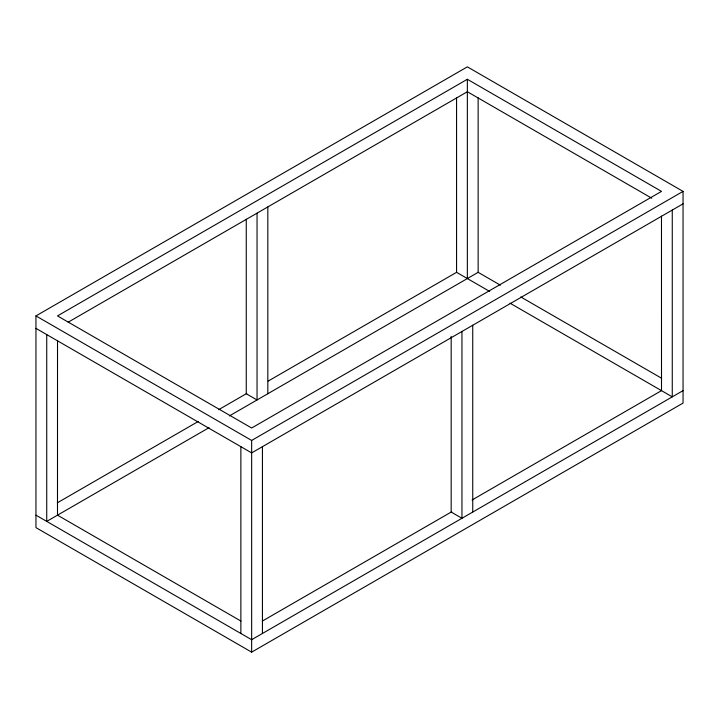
<?xml version="1.0" encoding="UTF-8"?>
<svg xmlns="http://www.w3.org/2000/svg" width="719" height="719" viewBox="0 0 719 719"><rect width="100%" height="100%" fill="white"/><g stroke="black" fill="none" stroke-linecap="round" stroke-linejoin="round"><path stroke-width="1.08" d="M35.95 315.911L467.35 66.849L683.05 191.38L683.05 403.089L251.65 652.151L35.95 527.62L35.95 315.911L251.65 440.441L683.05 191.38M467.35 79.279L57.493 315.911L251.65 428.012L661.507 191.38L467.35 79.279L467.35 278.559M68.17 322.193L467.35 91.735L651.8 198.228M57.322 502.824L198.21 421.487M218.612 409.704L246.788 393.437M268.169 381.097L456.664 272.276M209.004 427.697L46.735 521.392L46.735 334.596M229.388 415.924L478.135 272.33L478.135 97.829M683.05 203.837L251.65 452.898L35.95 328.367M262.318 621.09L451.721 511.757M472.095 499.975L661.507 390.633L661.48 216.14M683.05 390.633L251.65 639.703L35.95 515.164M478.036 272.276L500.388 285.173M520.79 296.956L661.678 378.293M489.675 291.429L456.565 272.33L456.565 97.829M510.05 303.202L672.265 396.861L672.265 210.056M240.973 621.099L57.493 515.164L57.52 340.671M472.743 325.249L472.743 512.054M461.958 331.477L461.958 518.282L451.173 512.054L451.173 336.438M267.827 206.946L267.827 393.751M262.435 446.67L262.435 633.475M257.043 213.175L257.043 399.971L246.258 393.751L246.258 219.25M251.65 440.441L251.65 652.151M240.865 446.67L240.865 633.475"/></g></svg>
